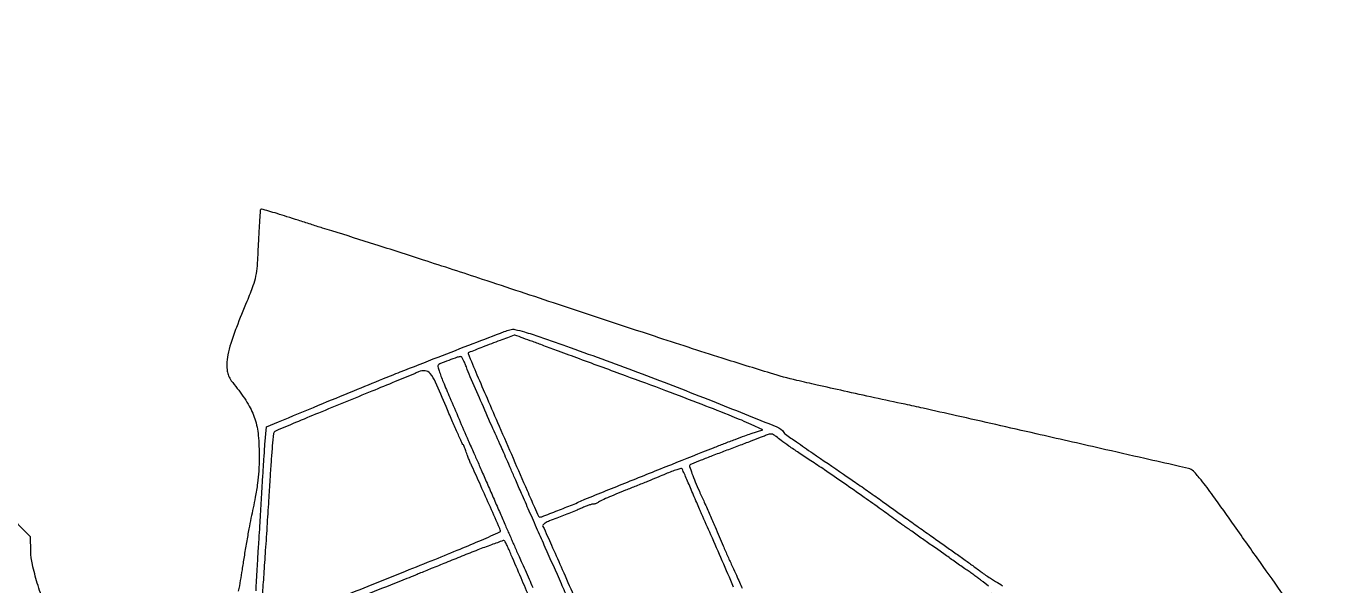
# Model space of a CAD drawing. Extents: x 2 to 2735, y 0 to 1226.
# Drawn here: x 1089 to 1687, y 922 to 1180 of the extents above; entities that cross this region are included whole.
import ezdxf

# ---------------------------------------------------------------- set-up
doc = ezdxf.new("R2010")
doc.units = 0

msp = doc.modelspace()

# ---------------------------------------------------------------- linework, layer by layer
for points in [[(982.496197, 857.5, 0.000002), (985.913678, 849.620649, 0.000002), (989.004872, 842.49375, 0.000002), (991.599722, 836.511327, 0.000026)], [(1679.437725, 903.177284, -0.000168), (1669.71463, 916.82284, -0.00063), (1658.894232, 932.059806, -0.000471), (1647, 948.88727, 0.002167), (1636.93881, 963.019474, 0.013316), (1631.532316, 970.136474, 0.022342), (1627.977213, 974.182006, 0.148994), (1625.662646, 975.474685, -0.002295), (1620.295784, 976.664238, -0.000169), (1605.586935, 980.000549, -0.000184), (1585.081421, 984.66691, -0.000064), (1555.5, 991.414103, 0.000401), (1536.825534, 995.660289, 0.000443), (1518.753125, 999.737493, 0.000411), (1503.314173, 1003.192868, 0.002276), (1495, 1005.006786, -0.000925), (1480.805389, 1008.063493, -0.000963), (1466.810228, 1011.132593, -0.001016), (1454.323386, 1013.922765, -0.002378), (1445, 1016.072613, -0.016208), (1432.882765, 1019.34534, -0.002911), (1410.549978, 1026.303372, -0.002409), (1379.32271, 1036.398307, -0.000868), (1335, 1051.048183, 0.000566), (1299.994989, 1062.641733, 0.001192), (1272.778263, 1071.549764, 0.001501), (1250.366728, 1078.751689, 0.002165), (1230.5, 1084.975509, -0.001369), (1226.220115, 1086.308824, -0.000644), (1220.696235, 1088.054113, -0.000638), (1214.914457, 1089.897207, -0.000899), (1209.763778, 1091.55658, 0.00407), (1205.234799, 1092.984017, 0.00657), (1201.354105, 1094.116931, 0.001911), (1197.994568, 1095.036156, 0.27428), (1197.615753, 1094.930445, 0.174188), (1197.438086, 1094.530833, 0.000867), (1197.117907, 1090.073318, 0.003772), (1196.799083, 1084.972914, 0.002362), (1196.499236, 1079, -0.004754), (1195.947558, 1068.968923, -0.03265), (1195.308672, 1064.071646, -0.039844), (1194.073721, 1059.688783, -0.009077), (1191.265201, 1052.5, 0.004017), (1186.43322, 1040.491801, 0.016528), (1183.8081, 1033.105423, 0.027326), (1182.44137, 1027.836171, 0.049828), (1182, 1023.418218, 0.030356), (1182.185187, 1020.370806, 0.072034), (1182.779261, 1018.183531, 0.054851), (1184.071896, 1015.918647, 0.012022), (1186.798122, 1012.349198, -0.033921), (1191.890441, 1005.039549, -0.057994), (1194.951528, 998.272411, -0.05401), (1196.504591, 990.651162, -0.025533), (1196.926997, 980.61351, -0.012527), (1196.708944, 974.212082, -0.018444), (1196.169783, 968.612331, -0.014282), (1195.111787, 962.115565, -0.004466), (1193.161538, 952.441348, 0.006099), (1192.205476, 947.617529, 0.002797), (1191.070803, 941.305673, 0.002769), (1189.950245, 934.647573, 0.003822), (1189.023158, 928.657583, -0.012709), (1187.315101, 918.785693, -0.043261)], [(1195.490206, 919, -0.000939), (1195.745013, 923.915806, -0.000766), (1196.035776, 929.178125, -0.000773), (1196.318403, 934.022517, -0.002025), (1196.540816, 937.5, 0.001382), (1196.787401, 941.279194, 0.000348), (1197.167824, 947.4375, 0.000355), (1197.592821, 954.478125, 0.000358), (1198.00664, 961.5, -0.000796), (1198.431214, 968.598564, -0.00074), (1198.888504, 975.869407, -0.000737), (1199.314171, 982.332637, -0.002504), (1199.619013, 986.544789), (1200.241737, 994.589578), (1205.870869, 996.929933, -0.000489), (1224.239298, 1004.545694, -0.00069), (1240.624718, 1011.294054, -0.000712), (1254.060422, 1016.783569, -0.003143), (1262, 1019.956287, -0.000718), (1279.458305, 1026.776893, -0.000906), (1295.631813, 1033.035076, -0.000326), (1310.042762, 1038.570449, -0.020904), (1312.59869, 1039.429609, -0.12152), (1314.963152, 1039.525713, -0.02147), (1319.303867, 1038.444286, -0.012047), (1326.422873, 1036.15452, -0.001833), (1340.5, 1031.19157, -0.004298), (1373.635043, 1019.050857, -0.004566), (1405.894323, 1006.578056, -0.001199), (1435.846609, 994.598509, -0.14758), (1439, 992.069747, 0.088069), (1439.827819, 991.228791, 0.001718), (1444.800264, 987.722651, 0.002527), (1452.369274, 982.481264, 0.000456), (1466.5, 972.820229, -0.001835), (1471.908759, 969.100383, -0.001118), (1478.272865, 964.66791, -0.00112), (1484.562412, 960.245428, -0.001983), (1489.726775, 956.566004, 0.000855), (1494.897009, 952.864787, 0.000477), (1501.207723, 948.372514, 0.000475), (1507.60108, 943.839725, 0.000771), (1513.045595, 940, -0.0013), (1517.944989, 936.536938, -0.001436), (1522.666948, 933.160392, -0.001333), (1526.683516, 930.254507, -0.007359), (1528.818819, 928.652398, 0.010462), (1530.534702, 927.381542, 0.005888), (1532.667091, 925.907662, 0.005874), (1534.85549, 924.469938, 0.009561), (1536.75, 923.307376, -0.014014), (1539.944199, 921.307894, -0.176311)], [(1234.271511, 915.913751, -0.000084), (1249.125059, 921.894551, -0.000083), (1264.502271, 928.080258, -0.000122), (1278, 933.503478, 0.002534), (1289.679949, 938.26188, 0.004198), (1299.480335, 942.40924, 0.000717), (1308.04961, 946.135344, 0.36206), (1308.294759, 946.624664, 0.046288), (1307.942511, 947.67765, 0.000249), (1303.596018, 957.520735, 0.00125), (1299.185261, 967.428876, 0.001615), (1295.084679, 976.5, -0.006885), (1294.331232, 978.214666, -0.005711), (1293.575491, 980.059375, -0.005771), (1292.921686, 981.765957, -0.015456), (1292.508063, 983, 0.016323), (1292.16003, 984.032413, 0.015114), (1291.737098, 985.06715, 0.015304), (1291.304765, 985.964796, 0.047871), (1290.940681, 986.526468, -0.061933), (1290.438857, 987.350355, -0.001101), (1288.315386, 992.090511, -0.00274), (1285.880745, 997.639137, -0.001822), (1283.147328, 1004.026468, 0.005211), (1278.277347, 1015.196537, 0.062351), (1275.837748, 1019.210664, 0.202254), (1273.520208, 1020.479843, 0.135526), (1270.5, 1019.969157, -0.011545), (1268.980513, 1019.301817, -0.000161), (1259.698514, 1015.481912, -0.000451), (1248.931565, 1011.066303, -0.000297), (1236.537494, 1006.005055, 0.00112), (1224.23302, 1000.956757, 0.001793), (1213.754042, 996.585931, 0.000321), (1204.516536, 992.686989, 0.100608), (1203.860325, 992.237494, 0.169582), (1203.548549, 991.564283, 0.001473), (1203.004435, 985.841639, 0.004914), (1202.46005, 979.219498, 0.003124), (1201.950225, 971.5, -0.00089), (1201.369051, 962.059129, -0.000436), (1200.596588, 950.03125, -0.000433), (1199.771965, 937.530707, -0.000628), (1199.020801, 926.5, 0.000569), (1198.365927, 916.900127, 0.000938)], [(1339.642778, 914.84888, 0.001002), (1336.375065, 922.260267, 0.000114), (1328.949774, 939, -0.000464), (1325.408832, 946.997879, -0.000357), (1321.556635, 955.7375, -0.00036), (1317.9659, 963.915686, -0.000858), (1315.312175, 970, 0.000375), (1313.134568, 975.005896, 0.000451), (1311.079269, 979.709375, 0.000384), (1309.341218, 983.668801, 0.003031), (1308.52242, 985.5, -0.002556), (1304.225456, 995.085509, -0.00146), (1299.128518, 1006.704709, -0.00103), (1294.359866, 1017.724386, -0.010986), (1292.529266, 1022.25, 0.011816), (1291.789405, 1024.070386, 0.018167), (1291.055809, 1025.604687, 0.012945), (1290.388623, 1026.802459, 0.265135), (1290.042281, 1027, 0.082834), (1288.341639, 1026.716313, 0.007935), (1284.376773, 1025.284955, 0.005312), (1280.328975, 1023.701243, 0.159752), (1279.503159, 1023.005111, 0.206239), (1279.416265, 1022.417445, 0.009431), (1279.987298, 1020.422878, 0.014408), (1280.797065, 1018.031583, 0.0097), (1281.852259, 1015.348716, 0.002301), (1284.849519, 1008.234289, 0.000845), (1289.145791, 998.213205, 0.000794), (1293.393014, 988.395512, 0.003307), (1296.001067, 982.5, -0.002492), (1297.083333, 980.064272, -0.00032), (1299.374738, 974.828125, -0.000374), (1302.085287, 968.610696, -0.000312), (1304.956501, 962, 0.000097), (1307.761792, 955.533479, 0.000136), (1310.269896, 949.759375, 0.00008), (1312.38689, 944.891427, 0.001833), (1312.998341, 943.5, 0.000206), (1313.501554, 942.367448, 0.00004), (1314.410253, 940.325, 0.000043), (1315.470152, 937.943766, 0.000039), (1316.558364, 935.5, -0.000547), (1317.858775, 932.571702, -0.000228), (1319.606884, 928.61875, -0.000226), (1321.474586, 924.384974, -0.000292), (1323.183609, 920.5, 0.00096)], [(1321.881071, 915.438971, -0.002005), (1317.756331, 924.962736, -0.001495), (1313.27996, 935.5, 0.005119), (1312.266055, 937.839447, 0.007209), (1311.310828, 939.902556, 0.004487), (1310.470632, 941.611224, 0.093628), (1310.126114, 942.061892, 0.275183), (1309.575546, 942.170245, 0.001396), (1304.102671, 940.200077, 0.005599), (1297.829341, 937.842114, 0.003452), (1290.5, 934.934761, 0.00008), (1283.03966, 931.914289, 0.00011), (1276.346875, 929.201623, 0.000068), (1270.715758, 926.916924, 0.001369), (1269, 926.215043, -0.003229), (1265.084722, 924.630362, -0.000028), (1234.891934, 912.638301, -0.000033), (1204.994221, 900.767632, -0.002675)], [(1533.5, 921.112441), (1531, 923.079505, 0.0063), (1529.763259, 924.02762, 0.002571), (1528.059375, 925.286498, 0.002544), (1526.214525, 926.62057, 0.003247), (1524.5, 927.830413, -0.000484), (1522.595608, 929.158532, -0.000226), (1520.132812, 930.881284, -0.000224), (1517.552205, 932.689914, -0.000315), (1515.25, 934.307129, 0.04), (1512.860044, 935.988233), (1510, 938), (1507.139956, 940.011767, -0.04), (1504.75, 941.692871, -0.00001), (1502.447813, 943.312309, -0.000007), (1499.867188, 945.127744, -0.000007), (1497.404492, 946.860323, -0.000016), (1495.5, 948.20032, -0.001608), (1493.459196, 949.646154, -0.000532), (1490.471875, 951.781818, -0.000529), (1487.164748, 954.156735, -0.000601), (1484, 956.44027, 0.003114), (1476.080553, 962.094265, 0.001924), (1466.703115, 968.647538, 0.001886), (1457.744758, 974.806887, 0.005388), (1451.452011, 979, -0.002969), (1445.916316, 982.650123, -0.005016), (1441.32562, 985.783451, -0.005668), (1437.725691, 988.354982, -0.01999), (1435.5, 990.124057, 0.04115), (1434.303755, 990.994992, 0.114469), (1433.323013, 991.319031, 0.097772), (1432.207391, 991.202856, 0.025266), (1430.5, 990.581145, -0.007979), (1428.579425, 989.805634, -0.00075), (1423.828125, 987.982901, -0.000961), (1418.155055, 985.828795, -0.000756), (1412, 983.515833, 0.002213), (1406.000745, 981.241452, 0.00337), (1400.813832, 979.208515, 0.001241), (1396.369184, 977.419035, 0.085468), (1395.685386, 976.994353, 0.299823), (1395.515598, 976.361004, 0.006289), (1396.630961, 973.138867, 0.01245), (1398.122327, 969.30202, 0.007794), (1400.048293, 964.885386, -0.001946), (1402.321641, 959.834212, -0.001314), (1404.877334, 954.055328, -0.001323), (1407.31899, 948.454636, -0.002635), (1409.217021, 944.005092, 0.002771), (1411.028203, 939.762348, 0.001765), (1413.180227, 934.845213, 0.001773), (1415.325175, 930.037168, 0.003296), (1417.104114, 926.155799, -0.001619), (1418.597488, 922.92613, -0.002554), (1419.855583, 920.144579, -0.000618)], [(1415.836947, 920.700998, 0.001046), (1410.608299, 932.801282, 0.001048), (1405.380136, 944.762636, 0.001912), (1401.055224, 954.5, -0.003442), (1400.143159, 956.570535, -0.001087), (1398.809099, 959.675, -0.001086), (1397.336304, 963.143801, -0.001206), (1395.929438, 966.5, 0.002579), (1394.613363, 969.615587, 0.00373), (1393.415689, 972.353975, 0.001948), (1392.375717, 974.6601, 0.060505), (1392.049311, 975.194383, 0.296812), (1391.566169, 975.356887, 0.010755), (1389.60511, 974.805469, 0.016611), (1387.222793, 973.99257, 0.010512), (1384.5, 972.895329, -0.003021), (1381.021604, 971.432646, -0.001165), (1376.178125, 969.443494, -0.001153), (1370.915773, 967.310777, -0.001423), (1366, 965.347952, 0.003642), (1361.524855, 963.537998, 0.005267), (1357.599062, 961.868236, 0.002834), (1354.308471, 960.405248, 0.083366), (1353.55, 959.897006, -0.059017), (1353.087381, 959.553415, -0.037462), (1352.481071, 959.263496, -0.037297), (1351.833427, 959.065577, -0.055563), (1351.245136, 959, 0.06936), (1350.476464, 958.892854, 0.011709), (1349.055942, 958.452789, 0.012606), (1347.400614, 957.85034, 0.01091), (1345.695136, 957.137154, -0.006705), (1343.586021, 956.234263, -0.002479), (1340.591507, 955.016922, -0.002457), (1337.309834, 953.720445, -0.002957), (1334.212123, 952.535256, 0.010129), (1330.894235, 951.210967, 0.036547), (1328.869214, 950.174467, 0.071365), (1327.84369, 949.330427, 0.365164), (1327.816765, 948.648102, -0.05982), (1328.39287, 947.689844, -0.000407), (1332.338529, 938.87788, -0.00159), (1336.814433, 928.773707, -0.001015), (1341.956678, 917, 0.000713)], [(1097.591262, 913.464839, -0.017169), (1094.539643, 922.556967, -0.017062), (1092.299152, 931.139166, -0.050054), (1091.561245, 937.196785), (1091.419296, 943.893571), (1080.256681, 955.196785, -0.00224)], [(1421.116031, 916.834676, 0.000053), (1428.087426, 899.829404, 0.00006), (1435.04657, 882.864936, 0.084424)], [(1534.854583, 917.729902, 0.000442), (1512.817022, 909.261304, 0.001086)]]:
    msp.add_lwpolyline(points, format="xyb")
msp.add_lwpolyline([(1304.065238, 1032.935337, 0.00134), (1300.045262, 1031.392964, 0.002131), (1296.614508, 1030.049266, 0.000445), (1293.604853, 1028.852577, 0.101865), (1293.354122, 1028.687455, 0.305328), (1293.303677, 1028.428957, 0.000104), (1297.433777, 1018.664713, 0.001548), (1302.070253, 1007.803482, 0.000934), (1307.630378, 994.955551, 0.000096), (1320.563259, 965.239304, 0.002686), (1323.981176, 957.503802, 0.003509), (1325.873792, 953.36006, 0.291709), (1326.438431, 953, 0.092426), (1327.319891, 953.164343, 0.000602), (1334.712784, 956.03058, 0.002133), (1341.480762, 958.69721, 0.017714), (1344.5, 960.02752, -0.016855), (1347.214838, 961.22928, -0.000167), (1366.902798, 969.154505, -0.00062), (1387.282869, 977.321074, -0.000741), (1406.5, 984.960986, -0.002332), (1411.49414, 986.910981, -0.002236), (1416.576584, 988.842135, -0.002213), (1421.075166, 990.505792, -0.008061), (1423.9522, 991.503066), (1429.4044, 993.295054), (1423.9522, 995.729838, 0.009923), (1415.19432, 999.434169, 0.002758), (1401.322152, 1004.89123, 0.002601), (1384.567121, 1011.27584, 0.001933), (1366, 1018.158812, -0.000229), (1355.647202, 1021.956589, -0.000199), (1344.799677, 1025.946371, -0.0002), (1334.982957, 1029.565899, -0.000588), (1328.232942, 1032.066789, 0.000826), (1323.1296, 1033.954823, 0.001348), (1318.794655, 1035.53719, 0.000139), (1314.916724, 1036.939675, 0.136858), (1314.732942, 1036.953433, 0.040682), (1314.550776, 1036.90132, 0.000069), (1311.503215, 1035.753908, 0.000533), (1308.082452, 1034.461279, 0.00033)], format="xyb", close=True)

doc.saveas('drawing.dxf')
